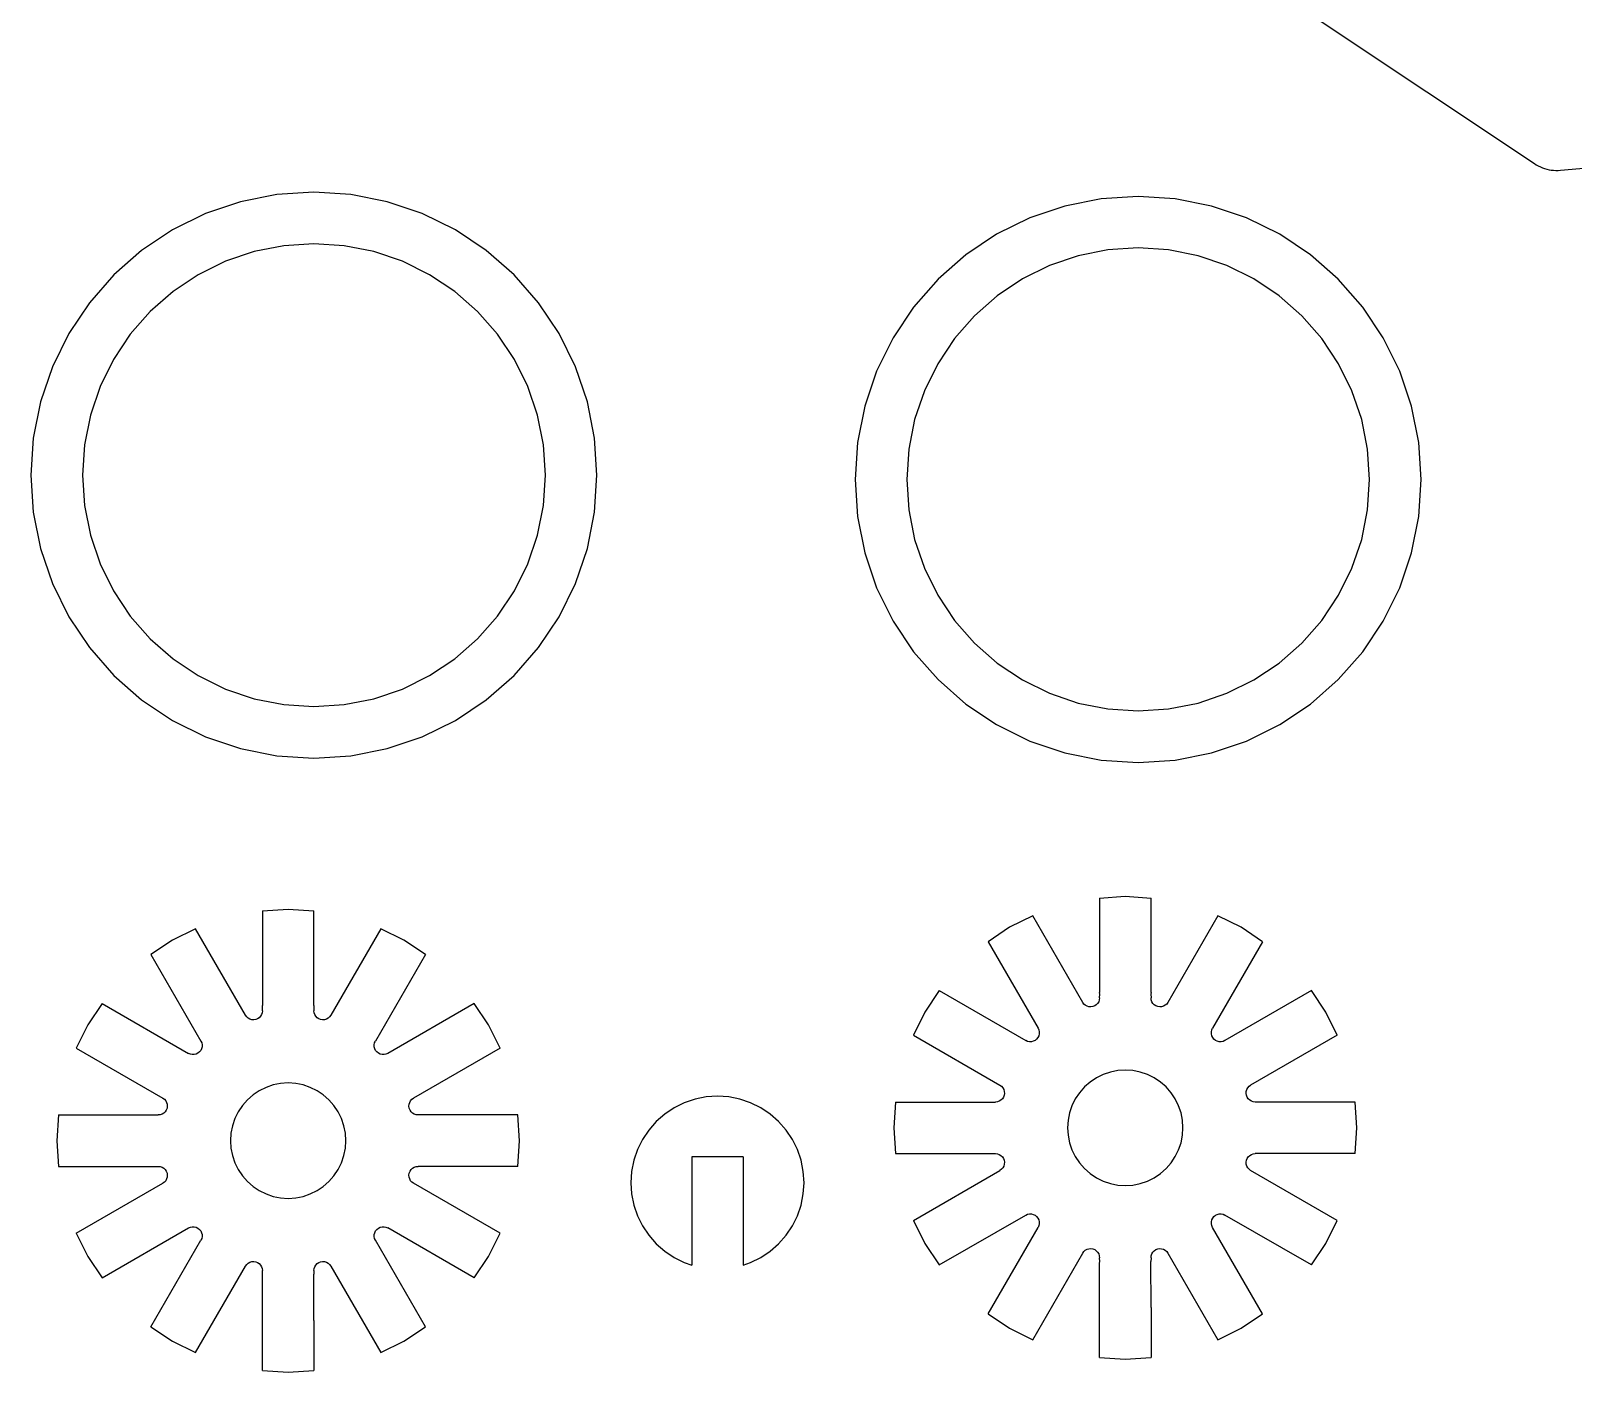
# Model space of a CAD drawing. Extents: x -291 to 291, y -218 to 218.
# Drawn here: x -146.5 to -56.7, y -157.7 to -79.6 of the extents above; entities that cross this region are included whole.
import ezdxf

# ---------------------------------------------------------------- set-up
doc = ezdxf.new("R2010")
doc.units = 0
doc.header["$MEASUREMENT"] = 0
doc.layers.get('0').update_dxf_attribs({"linetype": 'CONTINUOUS'})

msp = doc.modelspace()

# ---------------------------------------------------------------- linework, layer by layer
for p, q in [((-71.527, -78.945), (-58.986, -87.306)), ((-57.472, -87.691), (-50.665, -87.08)), ((-58.986, -87.306), (-58.874, -87.377)), ((-58.874, -87.377), (-58.757, -87.441)), ((-58.757, -87.441), (-58.638, -87.498)), ((-58.638, -87.498), (-58.515, -87.548)), ((-58.515, -87.548), (-58.39, -87.592)), ((-58.39, -87.592), (-58.262, -87.628)), ((-58.262, -87.628), (-58.133, -87.657)), ((-58.133, -87.657), (-58.002, -87.679)), ((-58.002, -87.679), (-57.87, -87.693)), ((-57.87, -87.693), (-57.737, -87.7)), ((-57.737, -87.7), (-57.604, -87.7)), ((-57.604, -87.7), (-57.472, -87.691)), ((-134.325, -89.522), (-136.367, -90.215)), ((-132.21, -89.101), (-134.325, -89.522)), ((-130.059, -88.96), (-132.21, -89.101)), ((-127.907, -89.101), (-130.059, -88.96)), ((-125.792, -89.522), (-127.907, -89.101)), ((-123.75, -90.215), (-125.792, -89.522)), ((-86.325, -89.772), (-88.367, -90.465)), ((-84.21, -89.351), (-86.325, -89.772)), ((-82.059, -89.21), (-84.21, -89.351)), ((-79.907, -89.351), (-82.059, -89.21)), ((-77.792, -89.772), (-79.907, -89.351)), ((-75.75, -90.465), (-77.792, -89.772)), ((-136.367, -90.215), (-138.301, -91.168)), ((-121.817, -91.168), (-123.75, -90.215)), ((-88.367, -90.465), (-90.301, -91.418)), ((-73.817, -91.418), (-75.75, -90.465)), ((-138.301, -91.168), (-140.094, -92.366)), ((-120.024, -92.366), (-121.817, -91.168)), ((-90.301, -91.418), (-92.094, -92.616)), ((-72.024, -92.616), (-73.817, -91.418)), ((-140.094, -92.366), (-141.715, -93.788)), ((-133.547, -92.426), (-135.217, -92.992)), ((-131.818, -92.082), (-133.547, -92.426)), ((-130.059, -91.966), (-131.818, -92.082)), ((-128.3, -92.082), (-130.059, -91.966)), ((-126.57, -92.426), (-128.3, -92.082)), ((-124.901, -92.992), (-126.57, -92.426)), ((-118.403, -93.788), (-120.024, -92.366)), ((-83.818, -92.332), (-85.547, -92.676)), ((-82.059, -92.216), (-83.818, -92.332)), ((-80.3, -92.332), (-82.059, -92.216)), ((-78.57, -92.676), (-80.3, -92.332)), ((-135.217, -92.992), (-136.798, -93.772)), ((-123.32, -93.772), (-124.901, -92.992)), ((-92.094, -92.616), (-93.715, -94.038)), ((-87.217, -93.242), (-88.798, -94.022)), ((-85.547, -92.676), (-87.217, -93.242)), ((-76.901, -93.242), (-78.57, -92.676)), ((-75.32, -94.022), (-76.901, -93.242)), ((-70.403, -94.038), (-72.024, -92.616)), ((-141.715, -93.788), (-143.137, -95.409)), ((-136.798, -93.772), (-138.264, -94.752)), ((-121.854, -94.752), (-123.32, -93.772)), ((-116.981, -95.409), (-118.403, -93.788)), ((-93.715, -94.038), (-95.137, -95.659)), ((-88.798, -94.022), (-90.264, -95.002)), ((-73.854, -95.002), (-75.32, -94.022)), ((-68.981, -95.659), (-70.403, -94.038)), ((-138.264, -94.752), (-139.589, -95.914)), ((-120.528, -95.914), (-121.854, -94.752)), ((-90.264, -95.002), (-91.589, -96.164)), ((-72.528, -96.164), (-73.854, -95.002)), ((-143.137, -95.409), (-144.335, -97.202)), ((-139.589, -95.914), (-140.751, -97.24)), ((-119.366, -97.24), (-120.528, -95.914)), ((-115.783, -97.202), (-116.981, -95.409)), ((-95.137, -95.659), (-96.335, -97.452)), ((-67.783, -97.452), (-68.981, -95.659)), ((-91.589, -96.164), (-92.751, -97.49)), ((-71.366, -97.49), (-72.528, -96.164)), ((-144.335, -97.202), (-145.288, -99.136)), ((-140.751, -97.24), (-141.731, -98.705)), ((-118.387, -98.705), (-119.366, -97.24)), ((-114.829, -99.136), (-115.783, -97.202)), ((-96.335, -97.452), (-97.288, -99.386)), ((-92.751, -97.49), (-93.731, -98.955)), ((-70.387, -98.955), (-71.366, -97.49)), ((-66.829, -99.386), (-67.783, -97.452)), ((-141.731, -98.705), (-142.511, -100.287)), ((-117.607, -100.287), (-118.387, -98.705)), ((-145.288, -99.136), (-145.981, -101.178)), ((-114.136, -101.178), (-114.829, -99.136)), ((-97.288, -99.386), (-97.981, -101.428)), ((-93.731, -98.955), (-94.511, -100.537)), ((-69.607, -100.537), (-70.387, -98.955)), ((-66.136, -101.428), (-66.829, -99.386)), ((-142.511, -100.287), (-143.077, -101.956)), ((-117.04, -101.956), (-117.607, -100.287)), ((-94.511, -100.537), (-95.077, -102.206)), ((-69.04, -102.206), (-69.607, -100.537)), ((-145.981, -101.178), (-146.402, -103.293)), ((-113.715, -103.293), (-114.136, -101.178)), ((-97.981, -101.428), (-98.402, -103.543)), ((-65.715, -103.543), (-66.136, -101.428)), ((-143.077, -101.956), (-143.421, -103.685)), ((-116.696, -103.685), (-117.04, -101.956)), ((-95.077, -102.206), (-95.421, -103.935)), ((-68.696, -103.935), (-69.04, -102.206)), ((-146.402, -103.293), (-146.543, -105.444)), ((-143.421, -103.685), (-143.537, -105.444)), ((-116.581, -105.444), (-116.696, -103.685)), ((-113.574, -105.444), (-113.715, -103.293)), ((-98.402, -103.543), (-98.543, -105.694)), ((-95.421, -103.935), (-95.537, -105.694)), ((-68.581, -105.694), (-68.696, -103.935)), ((-65.574, -105.694), (-65.715, -103.543)), ((-146.543, -105.444), (-146.402, -107.596)), ((-143.537, -105.444), (-143.421, -107.204)), ((-116.696, -107.204), (-116.581, -105.444)), ((-113.715, -107.596), (-113.574, -105.444)), ((-98.543, -105.694), (-98.402, -107.846)), ((-95.537, -105.694), (-95.421, -107.454)), ((-68.696, -107.454), (-68.581, -105.694)), ((-65.715, -107.846), (-65.574, -105.694)), ((-146.402, -107.596), (-145.981, -109.711)), ((-143.421, -107.204), (-143.077, -108.933)), ((-117.04, -108.933), (-116.696, -107.204)), ((-114.136, -109.711), (-113.715, -107.596)), ((-95.421, -107.454), (-95.077, -109.183)), ((-69.04, -109.183), (-68.696, -107.454)), ((-98.402, -107.846), (-97.981, -109.961)), ((-66.136, -109.961), (-65.715, -107.846)), ((-143.077, -108.933), (-142.511, -110.602)), ((-117.607, -110.602), (-117.04, -108.933)), ((-95.077, -109.183), (-94.511, -110.852)), ((-69.607, -110.852), (-69.04, -109.183)), ((-145.981, -109.711), (-145.288, -111.753)), ((-114.829, -111.753), (-114.136, -109.711)), ((-97.981, -109.961), (-97.288, -112.003)), ((-66.829, -112.003), (-66.136, -109.961)), ((-142.511, -110.602), (-141.731, -112.183)), ((-118.387, -112.183), (-117.607, -110.602)), ((-94.511, -110.852), (-93.731, -112.433)), ((-70.387, -112.433), (-69.607, -110.852)), ((-145.288, -111.753), (-144.335, -113.686)), ((-141.731, -112.183), (-140.751, -113.649)), ((-119.366, -113.649), (-118.387, -112.183)), ((-115.783, -113.686), (-114.829, -111.753)), ((-97.288, -112.003), (-96.335, -113.936)), ((-67.783, -113.936), (-66.829, -112.003)), ((-93.731, -112.433), (-92.751, -113.899)), ((-71.366, -113.899), (-70.387, -112.433)), ((-144.335, -113.686), (-143.137, -115.479)), ((-140.751, -113.649), (-139.589, -114.975)), ((-120.528, -114.975), (-119.366, -113.649)), ((-116.981, -115.479), (-115.783, -113.686)), ((-96.335, -113.936), (-95.137, -115.729)), ((-92.751, -113.899), (-91.589, -115.225)), ((-72.528, -115.225), (-71.366, -113.899)), ((-68.981, -115.729), (-67.783, -113.936)), ((-143.137, -115.479), (-141.715, -117.1)), ((-139.589, -114.975), (-138.264, -116.137)), ((-121.854, -116.137), (-120.528, -114.975)), ((-118.403, -117.1), (-116.981, -115.479)), ((-95.137, -115.729), (-93.715, -117.35)), ((-91.589, -115.225), (-90.264, -116.387)), ((-73.854, -116.387), (-72.528, -115.225)), ((-70.403, -117.35), (-68.981, -115.729)), ((-138.264, -116.137), (-136.798, -117.116)), ((-123.32, -117.116), (-121.854, -116.137)), ((-90.264, -116.387), (-88.798, -117.366)), ((-75.32, -117.366), (-73.854, -116.387)), ((-141.715, -117.1), (-140.094, -118.522)), ((-136.798, -117.116), (-135.217, -117.896)), ((-124.901, -117.896), (-123.32, -117.116)), ((-120.024, -118.522), (-118.403, -117.1)), ((-93.715, -117.35), (-92.094, -118.772)), ((-88.798, -117.366), (-87.217, -118.146)), ((-76.901, -118.146), (-75.32, -117.366)), ((-72.024, -118.772), (-70.403, -117.35)), ((-140.094, -118.522), (-138.301, -119.72)), ((-135.217, -117.896), (-133.547, -118.463)), ((-133.547, -118.463), (-131.818, -118.807)), ((-128.3, -118.807), (-126.57, -118.463)), ((-126.57, -118.463), (-124.901, -117.896)), ((-121.817, -119.72), (-120.024, -118.522)), ((-87.217, -118.146), (-85.547, -118.713)), ((-78.57, -118.713), (-76.901, -118.146)), ((-131.818, -118.807), (-130.059, -118.922)), ((-130.059, -118.922), (-128.3, -118.807)), ((-92.094, -118.772), (-90.301, -119.97)), ((-85.547, -118.713), (-83.818, -119.057)), ((-83.818, -119.057), (-82.059, -119.172)), ((-82.059, -119.172), (-80.3, -119.057)), ((-80.3, -119.057), (-78.57, -118.713)), ((-73.817, -119.97), (-72.024, -118.772)), ((-138.301, -119.72), (-136.367, -120.674)), ((-123.75, -120.674), (-121.817, -119.72)), ((-90.301, -119.97), (-88.367, -120.924)), ((-75.75, -120.924), (-73.817, -119.97)), ((-136.367, -120.674), (-134.325, -121.367)), ((-125.792, -121.367), (-123.75, -120.674)), ((-88.367, -120.924), (-86.325, -121.617)), ((-77.792, -121.617), (-75.75, -120.924)), ((-134.325, -121.367), (-132.21, -121.788)), ((-132.21, -121.788), (-130.059, -121.929)), ((-130.059, -121.929), (-127.907, -121.788)), ((-127.907, -121.788), (-125.792, -121.367)), ((-86.325, -121.617), (-84.21, -122.038)), ((-84.21, -122.038), (-82.059, -122.179)), ((-82.059, -122.179), (-79.907, -122.038)), ((-79.907, -122.038), (-77.792, -121.617)), ((-84.308, -130.065), (-82.809, -129.966)), ((-84.308, -130.065), (-84.308, -135.571)), ((-82.809, -129.966), (-81.31, -130.065)), ((-81.31, -135.571), (-81.31, -130.065)), ((-133.058, -130.815), (-131.559, -130.716)), ((-133.058, -130.815), (-133.058, -136.321)), ((-131.559, -130.716), (-130.06, -130.815)), ((-130.06, -136.321), (-130.06, -130.815)), ((-88.199, -131.107), (-89.548, -131.772)), ((-85.291, -136.145), (-88.199, -131.107)), ((-77.418, -131.107), (-80.326, -136.145)), ((-76.07, -131.772), (-77.418, -131.107)), ((-136.949, -131.857), (-138.298, -132.522)), ((-134.041, -136.895), (-136.949, -131.857)), ((-126.168, -131.857), (-129.076, -136.895)), ((-124.82, -132.522), (-126.168, -131.857)), ((-89.548, -131.772), (-90.798, -132.607)), ((-74.82, -132.607), (-76.07, -131.772)), ((-138.298, -132.522), (-139.548, -133.357)), ((-123.57, -133.357), (-124.82, -132.522)), ((-90.798, -132.607), (-87.889, -137.645)), ((-74.82, -132.607), (-77.728, -137.645)), ((-139.548, -133.357), (-136.639, -138.395)), ((-123.57, -133.357), (-126.478, -138.395)), ((-93.646, -135.455), (-94.481, -136.705)), ((-93.646, -135.455), (-88.608, -138.364)), ((-84.299, -135.665), (-84.308, -135.571)), ((-81.31, -135.571), (-81.318, -135.665)), ((-71.972, -135.455), (-77.009, -138.364)), ((-71.137, -136.705), (-71.972, -135.455)), ((-142.396, -136.205), (-143.231, -137.455)), ((-142.396, -136.205), (-137.358, -139.114)), ((-133.059, -136.632), (-133.049, -136.415)), ((-133.049, -136.415), (-133.058, -136.321)), ((-130.06, -136.321), (-130.068, -136.415)), ((-130.068, -136.415), (-130.059, -136.632)), ((-120.722, -136.205), (-125.759, -139.114)), ((-119.887, -137.455), (-120.722, -136.205)), ((-85.223, -136.237), (-85.291, -136.145)), ((-85.137, -136.313), (-85.223, -136.237)), ((-85.037, -136.368), (-85.137, -136.313)), ((-84.927, -136.4), (-85.037, -136.368)), ((-84.812, -136.407), (-84.927, -136.4)), ((-84.699, -136.39), (-84.812, -136.407)), ((-84.592, -136.348), (-84.699, -136.39)), ((-84.497, -136.285), (-84.592, -136.348)), ((-84.418, -136.202), (-84.497, -136.285)), ((-84.358, -136.104), (-84.418, -136.202)), ((-84.321, -135.995), (-84.358, -136.104)), ((-84.309, -135.882), (-84.321, -135.995)), ((-84.309, -135.882), (-84.299, -135.665)), ((-81.318, -135.665), (-81.309, -135.882)), ((-81.296, -135.995), (-81.309, -135.882)), ((-81.259, -136.104), (-81.296, -135.995)), ((-81.2, -136.202), (-81.259, -136.104)), ((-81.121, -136.285), (-81.2, -136.202)), ((-81.025, -136.348), (-81.121, -136.285)), ((-80.919, -136.39), (-81.025, -136.348)), ((-80.805, -136.407), (-80.919, -136.39)), ((-80.691, -136.4), (-80.805, -136.407)), ((-80.581, -136.368), (-80.691, -136.4)), ((-80.48, -136.313), (-80.581, -136.368)), ((-80.394, -136.237), (-80.48, -136.313)), ((-80.326, -136.145), (-80.394, -136.237)), ((-133.973, -136.987), (-134.041, -136.895)), ((-133.887, -137.063), (-133.973, -136.987)), ((-133.787, -137.118), (-133.887, -137.063)), ((-133.677, -137.15), (-133.787, -137.118)), ((-133.562, -137.157), (-133.677, -137.15)), ((-133.449, -137.14), (-133.562, -137.157)), ((-133.342, -137.098), (-133.449, -137.14)), ((-133.247, -137.035), (-133.342, -137.098)), ((-133.168, -136.952), (-133.247, -137.035)), ((-133.108, -136.854), (-133.168, -136.952)), ((-133.071, -136.745), (-133.108, -136.854)), ((-133.059, -136.632), (-133.071, -136.745)), ((-130.046, -136.745), (-130.059, -136.632)), ((-130.009, -136.854), (-130.046, -136.745)), ((-129.95, -136.952), (-130.009, -136.854)), ((-129.871, -137.035), (-129.95, -136.952)), ((-129.775, -137.098), (-129.871, -137.035)), ((-129.669, -137.14), (-129.775, -137.098)), ((-129.555, -137.157), (-129.669, -137.14)), ((-129.441, -137.15), (-129.555, -137.157)), ((-129.331, -137.118), (-129.441, -137.15)), ((-129.23, -137.063), (-129.331, -137.118)), ((-129.144, -136.987), (-129.23, -137.063)), ((-129.076, -136.895), (-129.144, -136.987)), ((-94.481, -136.705), (-95.146, -138.054)), ((-70.472, -138.054), (-71.137, -136.705)), ((-143.231, -137.455), (-143.896, -138.804)), ((-119.222, -138.804), (-119.887, -137.455)), ((-95.146, -138.054), (-90.108, -140.962)), ((-87.973, -138.28), (-88.062, -138.352)), ((-87.901, -138.191), (-87.973, -138.28)), ((-87.85, -138.088), (-87.901, -138.191)), ((-87.889, -137.645), (-87.843, -137.75)), ((-87.823, -137.977), (-87.85, -138.088)), ((-87.843, -137.75), (-87.821, -137.862)), ((-87.821, -137.862), (-87.823, -137.977)), ((-77.797, -137.862), (-77.774, -137.75)), ((-77.794, -137.977), (-77.797, -137.862)), ((-77.767, -138.088), (-77.794, -137.977)), ((-77.774, -137.75), (-77.728, -137.645)), ((-77.716, -138.191), (-77.767, -138.088)), ((-77.645, -138.28), (-77.716, -138.191)), ((-77.555, -138.352), (-77.645, -138.28)), ((-70.472, -138.054), (-75.509, -140.962)), ((-143.896, -138.804), (-138.858, -141.712)), ((-137.253, -139.16), (-137.358, -139.114)), ((-137.141, -139.182), (-137.253, -139.16)), ((-137.026, -139.18), (-137.141, -139.182)), ((-136.915, -139.153), (-137.026, -139.18)), ((-136.812, -139.102), (-136.915, -139.153)), ((-136.723, -139.03), (-136.812, -139.102)), ((-136.651, -138.941), (-136.723, -139.03)), ((-136.6, -138.838), (-136.651, -138.941)), ((-136.639, -138.395), (-136.593, -138.5)), ((-136.573, -138.727), (-136.6, -138.838)), ((-136.593, -138.5), (-136.571, -138.612)), ((-136.571, -138.612), (-136.573, -138.727)), ((-126.547, -138.612), (-126.524, -138.5)), ((-126.544, -138.727), (-126.547, -138.612)), ((-126.517, -138.838), (-126.544, -138.727)), ((-126.524, -138.5), (-126.478, -138.395)), ((-126.466, -138.941), (-126.517, -138.838)), ((-126.395, -139.03), (-126.466, -138.941)), ((-126.305, -139.102), (-126.395, -139.03)), ((-126.202, -139.153), (-126.305, -139.102)), ((-126.091, -139.18), (-126.202, -139.153)), ((-125.977, -139.182), (-126.091, -139.18)), ((-125.864, -139.16), (-125.977, -139.182)), ((-125.759, -139.114), (-125.864, -139.16)), ((-119.222, -138.804), (-124.259, -141.712)), ((-88.503, -138.41), (-88.608, -138.364)), ((-88.391, -138.432), (-88.503, -138.41)), ((-88.276, -138.43), (-88.391, -138.432)), ((-88.165, -138.403), (-88.276, -138.43)), ((-88.062, -138.352), (-88.165, -138.403)), ((-77.452, -138.403), (-77.555, -138.352)), ((-77.341, -138.43), (-77.452, -138.403)), ((-77.227, -138.432), (-77.341, -138.43)), ((-77.114, -138.41), (-77.227, -138.432)), ((-77.009, -138.364), (-77.114, -138.41)), ((-82.809, -140.084), (-83.247, -140.113)), ((-82.37, -140.113), (-82.809, -140.084)), ((-132.428, -140.949), (-132.845, -141.09)), ((-131.997, -140.863), (-132.428, -140.949)), ((-131.559, -140.834), (-131.997, -140.863)), ((-131.12, -140.863), (-131.559, -140.834)), ((-130.689, -140.949), (-131.12, -140.863)), ((-130.273, -141.09), (-130.689, -140.949)), ((-90.108, -140.962), (-90.016, -141.03)), ((-84.854, -140.779), (-85.185, -141.068)), ((-84.489, -140.534), (-84.854, -140.779)), ((-84.095, -140.34), (-84.489, -140.534)), ((-83.678, -140.199), (-84.095, -140.34)), ((-83.247, -140.113), (-83.678, -140.199)), ((-81.939, -140.199), (-82.37, -140.113)), ((-81.523, -140.34), (-81.939, -140.199)), ((-81.129, -140.534), (-81.523, -140.34)), ((-80.763, -140.779), (-81.129, -140.534)), ((-80.433, -141.068), (-80.763, -140.779)), ((-75.602, -141.03), (-75.509, -140.962)), ((-138.858, -141.712), (-138.766, -141.78)), ((-138.766, -141.78), (-138.69, -141.866)), ((-138.69, -141.866), (-138.635, -141.966)), ((-133.935, -141.818), (-134.225, -142.149)), ((-133.604, -141.529), (-133.935, -141.818)), ((-133.239, -141.284), (-133.604, -141.529)), ((-132.845, -141.09), (-133.239, -141.284)), ((-129.879, -141.284), (-130.273, -141.09)), ((-129.513, -141.529), (-129.879, -141.284)), ((-129.183, -141.818), (-129.513, -141.529)), ((-128.893, -142.149), (-129.183, -141.818)), ((-124.482, -141.966), (-124.427, -141.866)), ((-124.427, -141.866), (-124.352, -141.78)), ((-124.352, -141.78), (-124.259, -141.712)), ((-107.863, -141.779), (-108.488, -141.991)), ((-107.217, -141.651), (-107.863, -141.779)), ((-106.559, -141.607), (-107.217, -141.651)), ((-105.901, -141.651), (-106.559, -141.607)), ((-105.254, -141.779), (-105.901, -141.651)), ((-104.63, -141.991), (-105.254, -141.779)), ((-90.149, -141.895), (-90.258, -141.932)), ((-90.051, -141.836), (-90.149, -141.895)), ((-89.968, -141.756), (-90.051, -141.836)), ((-90.016, -141.03), (-89.94, -141.116)), ((-89.905, -141.661), (-89.968, -141.756)), ((-89.94, -141.116), (-89.885, -141.216)), ((-89.863, -141.554), (-89.905, -141.661)), ((-89.885, -141.216), (-89.853, -141.326)), ((-89.846, -141.441), (-89.863, -141.554)), ((-89.853, -141.326), (-89.846, -141.441)), ((-85.719, -141.764), (-85.913, -142.158)), ((-85.475, -141.399), (-85.719, -141.764)), ((-85.185, -141.068), (-85.475, -141.399)), ((-80.143, -141.399), (-80.433, -141.068)), ((-79.899, -141.764), (-80.143, -141.399)), ((-79.704, -142.158), (-79.899, -141.764)), ((-75.772, -141.441), (-75.764, -141.326)), ((-75.754, -141.554), (-75.772, -141.441)), ((-75.764, -141.326), (-75.732, -141.216)), ((-75.713, -141.661), (-75.754, -141.554)), ((-75.732, -141.216), (-75.677, -141.116)), ((-75.649, -141.756), (-75.713, -141.661)), ((-75.677, -141.116), (-75.602, -141.03)), ((-75.566, -141.836), (-75.649, -141.756)), ((-75.468, -141.895), (-75.566, -141.836)), ((-75.36, -141.932), (-75.468, -141.895)), ((-144.938, -142.694), (-145.037, -144.194)), ((-144.938, -142.694), (-139.122, -142.694)), ((-139.008, -142.682), (-139.122, -142.694)), ((-138.899, -142.645), (-139.008, -142.682)), ((-138.801, -142.586), (-138.899, -142.645)), ((-138.718, -142.506), (-138.801, -142.586)), ((-138.655, -142.411), (-138.718, -142.506)), ((-138.613, -142.304), (-138.655, -142.411)), ((-138.635, -141.966), (-138.603, -142.076)), ((-138.596, -142.191), (-138.613, -142.304)), ((-138.603, -142.076), (-138.596, -142.191)), ((-134.469, -142.514), (-134.663, -142.908)), ((-134.225, -142.149), (-134.469, -142.514)), ((-128.649, -142.514), (-128.893, -142.149)), ((-128.454, -142.908), (-128.649, -142.514)), ((-124.522, -142.191), (-124.514, -142.076)), ((-124.504, -142.304), (-124.522, -142.191)), ((-124.514, -142.076), (-124.482, -141.966)), ((-124.463, -142.411), (-124.504, -142.304)), ((-124.399, -142.506), (-124.463, -142.411)), ((-124.316, -142.586), (-124.399, -142.506)), ((-124.218, -142.645), (-124.316, -142.586)), ((-124.11, -142.682), (-124.218, -142.645)), ((-123.996, -142.694), (-124.11, -142.682)), ((-118.179, -142.694), (-123.996, -142.694)), ((-118.081, -144.194), (-118.179, -142.694)), ((-109.627, -142.647), (-110.123, -143.081)), ((-109.079, -142.282), (-109.627, -142.647)), ((-108.488, -141.991), (-109.079, -142.282)), ((-104.039, -142.282), (-104.63, -141.991)), ((-103.49, -142.647), (-104.039, -142.282)), ((-102.995, -143.081), (-103.49, -142.647)), ((-96.188, -141.944), (-96.287, -143.444)), ((-96.188, -141.944), (-90.372, -141.944)), ((-90.258, -141.932), (-90.372, -141.944)), ((-86.054, -142.575), (-86.14, -143.006)), ((-85.913, -142.158), (-86.054, -142.575)), ((-79.563, -142.575), (-79.704, -142.158)), ((-79.477, -143.006), (-79.563, -142.575)), ((-75.246, -141.944), (-75.36, -141.932)), ((-69.429, -141.944), (-75.246, -141.944)), ((-69.331, -143.444), (-69.429, -141.944)), ((-134.804, -143.325), (-134.89, -143.756)), ((-134.663, -142.908), (-134.804, -143.325)), ((-128.313, -143.325), (-128.454, -142.908)), ((-128.227, -143.756), (-128.313, -143.325)), ((-110.557, -143.576), (-110.924, -144.124)), ((-110.123, -143.081), (-110.557, -143.576)), ((-102.56, -143.576), (-102.995, -143.081)), ((-102.194, -144.124), (-102.56, -143.576)), ((-96.287, -143.444), (-96.188, -144.944)), ((-86.14, -143.006), (-86.169, -143.444)), ((-86.169, -143.444), (-86.14, -143.883)), ((-79.449, -143.444), (-79.477, -143.006)), ((-79.477, -143.883), (-79.449, -143.444)), ((-69.429, -144.944), (-69.331, -143.444)), ((-145.037, -144.194), (-144.938, -145.694)), ((-134.89, -143.756), (-134.919, -144.194)), ((-134.919, -144.194), (-134.89, -144.633)), ((-128.199, -144.194), (-128.227, -143.756)), ((-128.227, -144.633), (-128.199, -144.194)), ((-118.179, -145.694), (-118.081, -144.194)), ((-110.924, -144.124), (-111.215, -144.714)), ((-101.902, -144.714), (-102.194, -144.124)), ((-86.14, -143.883), (-86.054, -144.314)), ((-86.054, -144.314), (-85.913, -144.73)), ((-79.704, -144.73), (-79.563, -144.314)), ((-79.563, -144.314), (-79.477, -143.883)), ((-134.89, -144.633), (-134.804, -145.064)), ((-134.804, -145.064), (-134.663, -145.48)), ((-134.663, -145.48), (-134.469, -145.874)), ((-128.649, -145.874), (-128.454, -145.48)), ((-128.454, -145.48), (-128.313, -145.064)), ((-128.313, -145.064), (-128.227, -144.633)), ((-111.427, -145.338), (-111.556, -145.983)), ((-111.215, -144.714), (-111.427, -145.338)), ((-108.058, -145.14), (-108.058, -151.435)), ((-105.06, -145.14), (-108.058, -145.14)), ((-105.06, -145.14), (-105.06, -151.435)), ((-101.69, -145.338), (-101.902, -144.714)), ((-101.562, -145.983), (-101.69, -145.338)), ((-96.188, -144.944), (-90.372, -144.944)), ((-90.372, -144.944), (-90.258, -144.957)), ((-90.258, -144.957), (-90.149, -144.994)), ((-90.149, -144.994), (-90.051, -145.053)), ((-90.051, -145.053), (-89.968, -145.132)), ((-89.968, -145.132), (-89.905, -145.228)), ((-89.905, -145.228), (-89.863, -145.334)), ((-89.863, -145.334), (-89.846, -145.448)), ((-89.846, -145.448), (-89.853, -145.562)), ((-85.913, -144.73), (-85.719, -145.124)), ((-85.719, -145.124), (-85.475, -145.49)), ((-85.475, -145.49), (-85.185, -145.82)), ((-80.433, -145.82), (-80.143, -145.49)), ((-80.143, -145.49), (-79.899, -145.124)), ((-79.899, -145.124), (-79.704, -144.73)), ((-75.772, -145.448), (-75.754, -145.334)), ((-75.764, -145.562), (-75.772, -145.448)), ((-75.754, -145.334), (-75.713, -145.228)), ((-75.713, -145.228), (-75.649, -145.132)), ((-75.649, -145.132), (-75.566, -145.053)), ((-75.566, -145.053), (-75.468, -144.994)), ((-75.468, -144.994), (-75.36, -144.957)), ((-75.36, -144.957), (-75.246, -144.944)), ((-69.429, -144.944), (-75.246, -144.944)), ((-144.938, -145.694), (-139.122, -145.694)), ((-139.122, -145.694), (-139.008, -145.707)), ((-139.008, -145.707), (-138.899, -145.744)), ((-138.899, -145.744), (-138.801, -145.803)), ((-138.801, -145.803), (-138.718, -145.882)), ((-138.718, -145.882), (-138.655, -145.978)), ((-138.655, -145.978), (-138.613, -146.084)), ((-138.603, -146.312), (-138.635, -146.422)), ((-138.613, -146.084), (-138.596, -146.198)), ((-138.596, -146.198), (-138.603, -146.312)), ((-134.469, -145.874), (-134.225, -146.24)), ((-134.225, -146.24), (-133.935, -146.57)), ((-129.183, -146.57), (-128.893, -146.24)), ((-128.893, -146.24), (-128.649, -145.874)), ((-124.522, -146.198), (-124.504, -146.084)), ((-124.514, -146.312), (-124.522, -146.198)), ((-124.482, -146.422), (-124.514, -146.312)), ((-124.504, -146.084), (-124.463, -145.978)), ((-124.463, -145.978), (-124.399, -145.882)), ((-124.399, -145.882), (-124.316, -145.803)), ((-124.316, -145.803), (-124.218, -145.744)), ((-124.218, -145.744), (-124.11, -145.707)), ((-124.11, -145.707), (-123.996, -145.694)), ((-118.179, -145.694), (-123.996, -145.694)), ((-111.556, -145.983), (-111.599, -146.64)), ((-101.519, -146.64), (-101.562, -145.983)), ((-95.146, -148.835), (-90.108, -145.927)), ((-90.016, -145.859), (-90.108, -145.927)), ((-89.94, -145.773), (-90.016, -145.859)), ((-89.885, -145.672), (-89.94, -145.773)), ((-89.853, -145.562), (-89.885, -145.672)), ((-85.185, -145.82), (-84.854, -146.11)), ((-84.854, -146.11), (-84.489, -146.354)), ((-84.489, -146.354), (-84.095, -146.549)), ((-81.523, -146.549), (-81.129, -146.354)), ((-81.129, -146.354), (-80.763, -146.11)), ((-80.763, -146.11), (-80.433, -145.82)), ((-75.732, -145.672), (-75.764, -145.562)), ((-75.677, -145.773), (-75.732, -145.672)), ((-75.602, -145.859), (-75.677, -145.773)), ((-75.509, -145.927), (-75.602, -145.859)), ((-70.472, -148.835), (-75.509, -145.927)), ((-143.896, -149.585), (-138.858, -146.677)), ((-138.766, -146.609), (-138.858, -146.677)), ((-138.69, -146.523), (-138.766, -146.609)), ((-138.635, -146.422), (-138.69, -146.523)), ((-133.935, -146.57), (-133.604, -146.86)), ((-133.604, -146.86), (-133.239, -147.104)), ((-133.239, -147.104), (-132.845, -147.299)), ((-130.273, -147.299), (-129.879, -147.104)), ((-129.879, -147.104), (-129.513, -146.86)), ((-129.513, -146.86), (-129.183, -146.57)), ((-124.427, -146.523), (-124.482, -146.422)), ((-124.352, -146.609), (-124.427, -146.523)), ((-124.259, -146.677), (-124.352, -146.609)), ((-119.222, -149.585), (-124.259, -146.677)), ((-111.599, -146.64), (-111.556, -147.297)), ((-101.562, -147.297), (-101.519, -146.64)), ((-84.095, -146.549), (-83.678, -146.69)), ((-83.678, -146.69), (-83.247, -146.776)), ((-83.247, -146.776), (-82.809, -146.804)), ((-82.809, -146.804), (-82.37, -146.776)), ((-82.37, -146.776), (-81.939, -146.69)), ((-81.939, -146.69), (-81.523, -146.549)), ((-132.845, -147.299), (-132.428, -147.44)), ((-132.428, -147.44), (-131.997, -147.526)), ((-131.997, -147.526), (-131.559, -147.554)), ((-131.559, -147.554), (-131.12, -147.526)), ((-131.12, -147.526), (-130.689, -147.44)), ((-130.689, -147.44), (-130.273, -147.299)), ((-111.556, -147.297), (-111.427, -147.943)), ((-111.427, -147.943), (-111.215, -148.566)), ((-101.902, -148.566), (-101.69, -147.943)), ((-101.69, -147.943), (-101.562, -147.297)), ((-111.215, -148.566), (-110.924, -149.156)), ((-102.194, -149.156), (-101.902, -148.566)), ((-95.146, -148.835), (-94.481, -150.183)), ((-93.646, -151.433), (-88.608, -148.525)), ((-88.608, -148.525), (-88.503, -148.479)), ((-88.503, -148.479), (-88.391, -148.456)), ((-88.391, -148.456), (-88.276, -148.459)), ((-88.276, -148.459), (-88.165, -148.486)), ((-88.165, -148.486), (-88.062, -148.537)), ((-88.062, -148.537), (-87.973, -148.608)), ((-87.973, -148.608), (-87.901, -148.698)), ((-87.901, -148.698), (-87.85, -148.801)), ((-87.85, -148.801), (-87.823, -148.912)), ((-87.821, -149.027), (-87.843, -149.139)), ((-87.823, -148.912), (-87.821, -149.027)), ((-77.797, -149.027), (-77.794, -148.912)), ((-77.774, -149.139), (-77.797, -149.027)), ((-77.794, -148.912), (-77.767, -148.801)), ((-77.767, -148.801), (-77.716, -148.698)), ((-77.716, -148.698), (-77.645, -148.608)), ((-77.645, -148.608), (-77.555, -148.537)), ((-77.555, -148.537), (-77.452, -148.486)), ((-77.452, -148.486), (-77.341, -148.459)), ((-77.341, -148.459), (-77.227, -148.456)), ((-77.227, -148.456), (-77.114, -148.479)), ((-77.114, -148.479), (-77.009, -148.525)), ((-71.972, -151.433), (-77.009, -148.525)), ((-71.137, -150.183), (-70.472, -148.835)), ((-143.896, -149.585), (-143.231, -150.933)), ((-142.396, -152.183), (-137.358, -149.275)), ((-137.358, -149.275), (-137.253, -149.229)), ((-137.253, -149.229), (-137.141, -149.206)), ((-137.141, -149.206), (-137.026, -149.209)), ((-137.026, -149.209), (-136.915, -149.236)), ((-136.915, -149.236), (-136.812, -149.287)), ((-136.812, -149.287), (-136.723, -149.358)), ((-136.723, -149.358), (-136.651, -149.448)), ((-136.651, -149.448), (-136.6, -149.551)), ((-136.593, -149.889), (-136.639, -149.994)), ((-136.6, -149.551), (-136.573, -149.662)), ((-136.571, -149.777), (-136.593, -149.889)), ((-136.573, -149.662), (-136.571, -149.777)), ((-126.547, -149.777), (-126.544, -149.662)), ((-126.524, -149.889), (-126.547, -149.777)), ((-126.544, -149.662), (-126.517, -149.551)), ((-126.478, -149.994), (-126.524, -149.889)), ((-126.517, -149.551), (-126.466, -149.448)), ((-126.466, -149.448), (-126.395, -149.358)), ((-126.395, -149.358), (-126.305, -149.287)), ((-126.305, -149.287), (-126.202, -149.236)), ((-126.202, -149.236), (-126.091, -149.209)), ((-126.091, -149.209), (-125.977, -149.206)), ((-125.977, -149.206), (-125.864, -149.229)), ((-125.864, -149.229), (-125.759, -149.275)), ((-120.722, -152.183), (-125.759, -149.275)), ((-119.887, -150.933), (-119.222, -149.585)), ((-110.924, -149.156), (-110.557, -149.704)), ((-110.557, -149.704), (-110.123, -150.199)), ((-102.995, -150.199), (-102.56, -149.704)), ((-102.56, -149.704), (-102.194, -149.156)), ((-90.798, -154.281), (-87.889, -149.244)), ((-87.843, -149.139), (-87.889, -149.244)), ((-77.728, -149.244), (-77.774, -149.139)), ((-74.82, -154.281), (-77.728, -149.244)), ((-139.548, -155.031), (-136.639, -149.994)), ((-123.57, -155.031), (-126.478, -149.994)), ((-110.123, -150.199), (-109.627, -150.633)), ((-109.627, -150.633), (-109.079, -150.998)), ((-104.039, -150.998), (-103.49, -150.633)), ((-103.49, -150.633), (-102.995, -150.199)), ((-94.481, -150.183), (-93.646, -151.433)), ((-88.199, -155.781), (-85.291, -150.744)), ((-85.291, -150.744), (-85.223, -150.651)), ((-85.223, -150.651), (-85.137, -150.576)), ((-85.137, -150.576), (-85.037, -150.521)), ((-85.037, -150.521), (-84.927, -150.489)), ((-84.927, -150.489), (-84.812, -150.481)), ((-84.812, -150.481), (-84.699, -150.499)), ((-84.699, -150.499), (-84.592, -150.54)), ((-84.592, -150.54), (-84.497, -150.604)), ((-84.497, -150.604), (-84.418, -150.687)), ((-84.418, -150.687), (-84.358, -150.785)), ((-84.358, -150.785), (-84.321, -150.893)), ((-81.296, -150.893), (-81.259, -150.785)), ((-81.259, -150.785), (-81.2, -150.687)), ((-81.2, -150.687), (-81.121, -150.604)), ((-81.121, -150.604), (-81.025, -150.54)), ((-81.025, -150.54), (-80.919, -150.499)), ((-80.919, -150.499), (-80.805, -150.481)), ((-80.805, -150.481), (-80.691, -150.489)), ((-80.691, -150.489), (-80.581, -150.521)), ((-80.581, -150.521), (-80.48, -150.576)), ((-80.48, -150.576), (-80.394, -150.651)), ((-80.394, -150.651), (-80.326, -150.744)), ((-80.326, -150.744), (-77.418, -155.781)), ((-71.972, -151.433), (-71.137, -150.183)), ((-143.231, -150.933), (-142.396, -152.183)), ((-136.949, -156.531), (-134.041, -151.494)), ((-134.041, -151.494), (-133.973, -151.401)), ((-133.973, -151.401), (-133.887, -151.326)), ((-133.887, -151.326), (-133.787, -151.271)), ((-133.787, -151.271), (-133.677, -151.239)), ((-133.677, -151.239), (-133.562, -151.231)), ((-133.562, -151.231), (-133.449, -151.249)), ((-133.449, -151.249), (-133.342, -151.29)), ((-133.342, -151.29), (-133.247, -151.354)), ((-133.247, -151.354), (-133.168, -151.437)), ((-133.168, -151.437), (-133.108, -151.535)), ((-133.108, -151.535), (-133.071, -151.643)), ((-133.071, -151.643), (-133.059, -151.757)), ((-133.049, -151.974), (-133.059, -151.757)), ((-130.059, -151.757), (-130.068, -151.974)), ((-130.059, -151.757), (-130.046, -151.643)), ((-130.046, -151.643), (-130.009, -151.535)), ((-130.009, -151.535), (-129.95, -151.437)), ((-129.95, -151.437), (-129.871, -151.354)), ((-129.871, -151.354), (-129.775, -151.29)), ((-129.775, -151.29), (-129.669, -151.249)), ((-129.669, -151.249), (-129.555, -151.231)), ((-129.555, -151.231), (-129.441, -151.239)), ((-129.441, -151.239), (-129.331, -151.271)), ((-129.331, -151.271), (-129.23, -151.326)), ((-129.23, -151.326), (-129.144, -151.401)), ((-129.144, -151.401), (-129.076, -151.494)), ((-129.076, -151.494), (-126.168, -156.531)), ((-120.722, -152.183), (-119.887, -150.933)), ((-109.079, -150.998), (-108.488, -151.29)), ((-108.488, -151.29), (-108.058, -151.435)), ((-105.06, -151.435), (-104.63, -151.29)), ((-104.63, -151.29), (-104.039, -150.998)), ((-84.321, -150.893), (-84.309, -151.007)), ((-84.299, -151.224), (-84.309, -151.007)), ((-84.308, -151.318), (-84.299, -151.224)), ((-84.308, -156.824), (-84.308, -151.318)), ((-81.309, -151.007), (-81.318, -151.224)), ((-81.31, -153.907), (-81.318, -151.224)), ((-81.309, -151.007), (-81.296, -150.893)), ((-133.058, -152.068), (-133.049, -151.974)), ((-133.058, -157.574), (-133.058, -152.068)), ((-130.06, -154.657), (-130.068, -151.974)), ((-90.798, -154.281), (-89.548, -155.116)), ((-81.31, -153.907), (-81.31, -156.824)), ((-76.07, -155.116), (-74.82, -154.281)), ((-139.548, -155.031), (-138.298, -155.866)), ((-130.06, -154.657), (-130.06, -157.574)), ((-124.82, -155.866), (-123.57, -155.031)), ((-89.548, -155.116), (-88.199, -155.781)), ((-77.418, -155.781), (-76.07, -155.116)), ((-138.298, -155.866), (-136.949, -156.531)), ((-126.168, -156.531), (-124.82, -155.866)), ((-84.308, -156.824), (-82.809, -156.922)), ((-82.809, -156.922), (-81.31, -156.824)), ((-133.058, -157.574), (-131.559, -157.672)), ((-131.559, -157.672), (-130.06, -157.574))]:
    msp.add_line(p, q)

doc.saveas('drawing.dxf')
